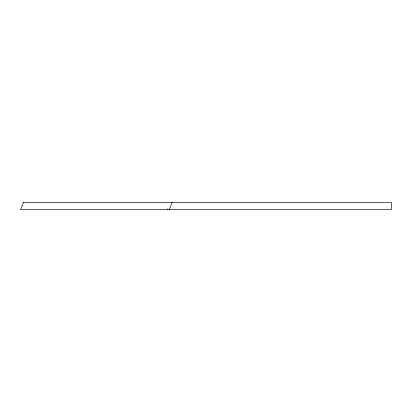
<?xml version="1.0" encoding="UTF-8"?>
<svg xmlns="http://www.w3.org/2000/svg" width="412" height="412" viewBox="0 0 412 412"><rect width="100%" height="100%" fill="white"/><g stroke="black" fill="none" stroke-linecap="round" stroke-linejoin="round"><path stroke-width="0.62" d="M167.607 209.672L167.818 208.935M169.239 209.672L172.18 202.328M23.536 202.328L20.6 209.672L391.4 209.672L391.4 202.328L23.536 202.328"/></g></svg>
